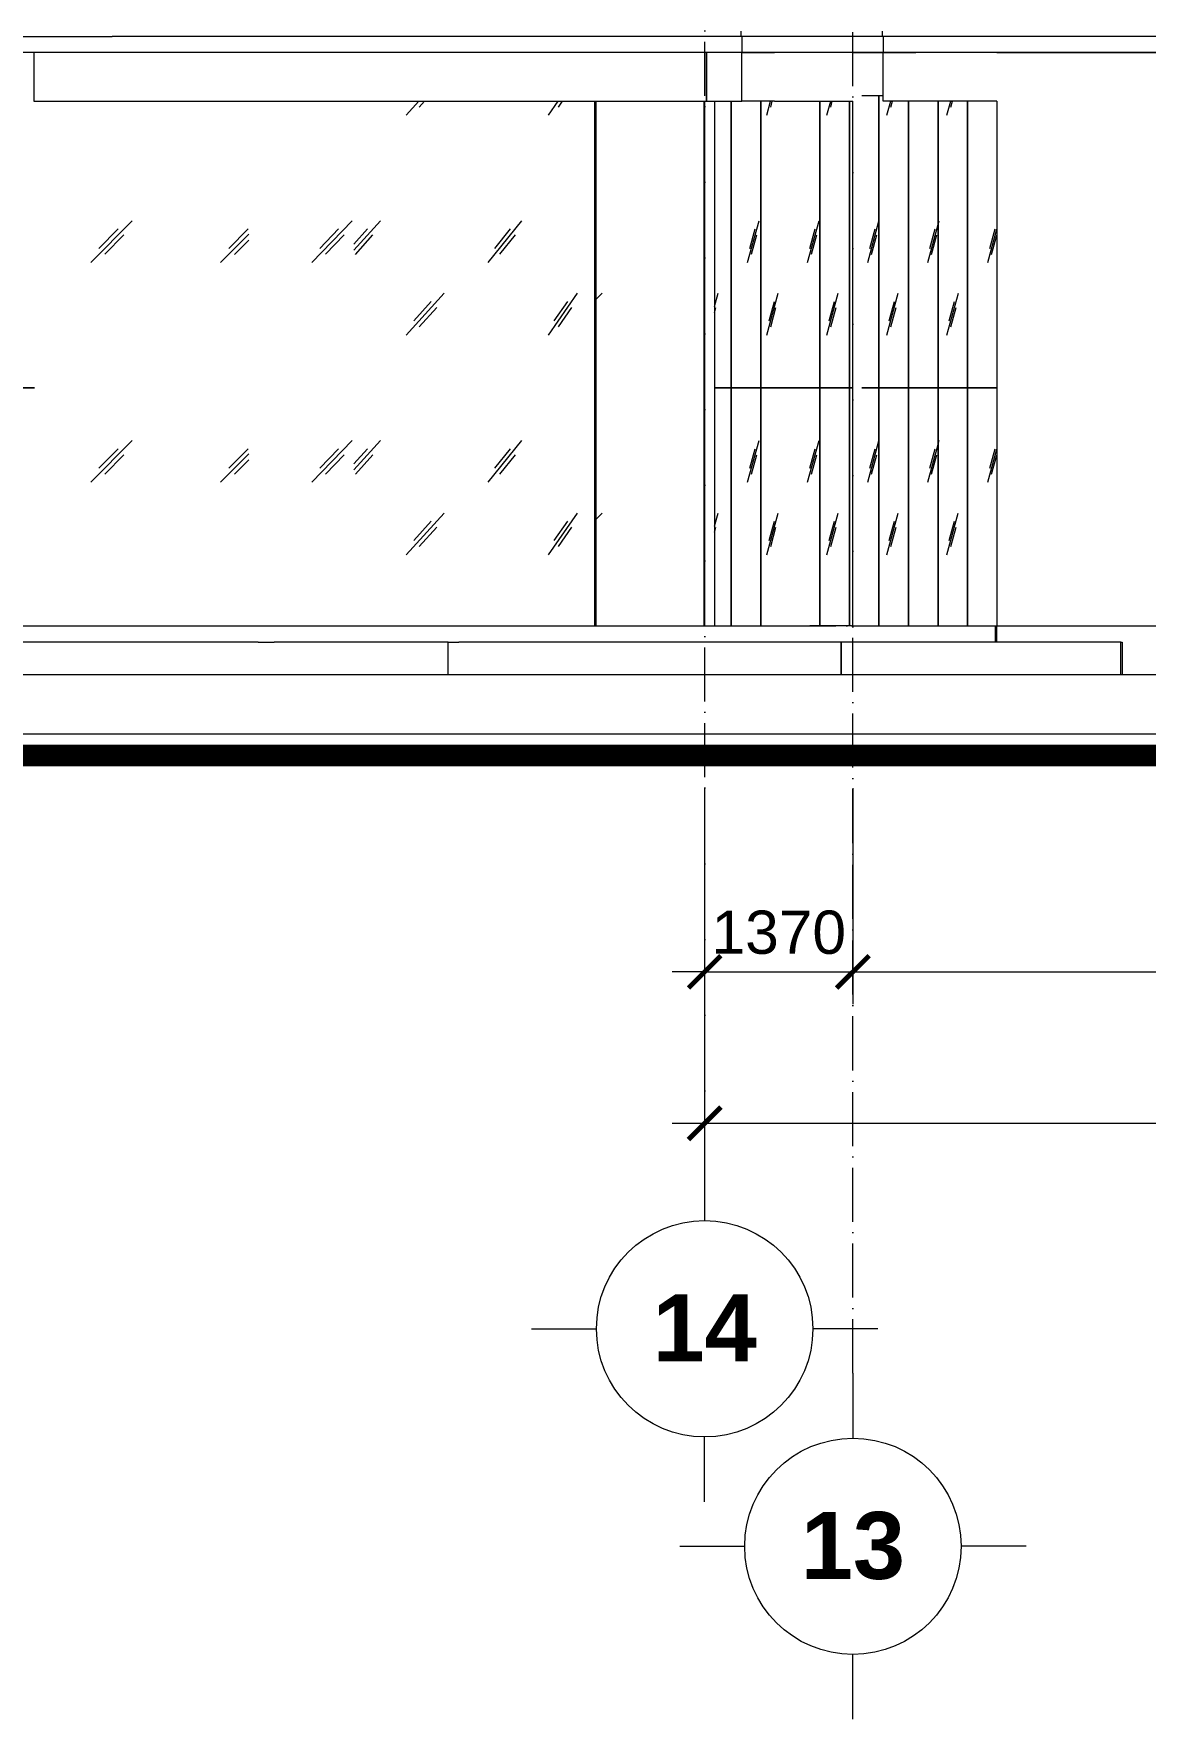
# Model space of a CAD drawing. Header units: millimetres. Extents: x -99196 to 12099, y -10111 to 93550.
# Drawn here: x -47201 to -36929, y -10111 to 5475 of the extents above; entities that cross this region are included whole.
import ezdxf
from ezdxf.xclip import XClip

# ---------------------------------------------------------------- set-up
doc = ezdxf.new("R2010")
doc.units = ezdxf.units.MM
doc.header["$XCLIPFRAME"] = 0
doc.linetypes.add('Grid Line', pattern=[14, 10, -2, 0, -2])
for name, color, linetype, lineweight in [('DIM', 1, 'Continuous', 5), ('KH', 6, 'Continuous', 5), ('KINH', 152, 'Continuous', 5), ('NET CAT', 3, 'Continuous', 5), ('NET CATConcrete', 3, 'Continuous', 5), ('NET-THAY', 2, 'Continuous', 15), ('TRUC', 225, 'Continuous', 5)]:
    doc.layers.add(name, color=color, linetype=linetype, lineweight=lineweight)
doc.styles.add('Arial_B', font='arialbd_1.ttf', dxfattribs={"height": 619.047619})
doc.styles.add('TA1', font='arial_1.ttf')
doc.dimstyles.new('D_200_KTx2', dxfattribs={"dimtxt": 400, "dimasz": 300, "dimexe": 300, "dimexo": 300, "dimgap": 160, "dimtad": 1, "dimdec": 0, "dimzin": 9, "dimtxsty": 'TA1', "dimblk": 'ARCHTICK', "dimcen": 1, "dimdle": 300, "dimclrd": 256, "dimclre": 256, "dimclrt": 7, "dimadec": 0, "dimazin": 0, "dimtfac": 1, "dimtdec": 0, "dimtix": 1, "dimtmove": 1, "dimatfit": 3, "dimldrblk": 'ARCHTICK', "dimfxl": 0, "dimtolj": 1, "dimtzin": 0, "dimlwd": -1, "dimlwe": -1, "dimarcsym": 0})
pattern_1 = [(74.729, (-31138.4, 1401.56), (0.01, 2032), [185.88, -1920.49]), (74.729, (-31153.45, 1456.73), (0.01, 2032), [185.88, -1920.49]), (74.729, (-31174.16, 1325.7), (0.01, 2032), [400.36, -1706.01]), (74.729, (-31515.63, 2763), (0.01, 2032), [185.88, -1920.49]), (74.729, (-31530.7, 2818.17), (0.01, 2032), [185.88, -1920.49]), (74.729, (-31551.4, 2687.13), (0.01, 2032), [400.36, -1706.01])]
pattern_2 = [(45.946, (-46316.9, 1401.6), (-0.009, 2032), [249.5, -2577.9]), (45.946, (-46370.3, 1456.7), (-0.009, 2032), [249.5, -2577.9]), (45.946, (-46443.7, 1325.7), (-0.009, 2032), [537.4, -2290]), (45.946, (-47653.8, 2763), (-0.009, 2032), [249.5, -2577.9]), (45.946, (-47707.2, 2818.2), (-0.009, 2032), [249.5, -2577.9]), (45.946, (-47780.6, 2687.1), (-0.009, 2032), [537.4, -2290])]

# ---------------------------------------------------------------- blocks, each defined once
blk = doc.blocks.new('System Panel - Glazed-V5-MẶT ĐỨNG 14-1')
at = {"layer": 'KINH'}
h = blk.add_hatch(dxfattribs=at)
h.set_pattern_fill('FP_2', color=256, style=0, pattern_type=2)
h.set_pattern_definition(pattern_1)
h.paths.add_polyline_path([(-38481, 0), (-38301, 0), (-38301, 2200), (-38571, 2200), (-38571, 0)], flags=0)
at = {"layer": 'KINH', "color": 250}
for p, q in [((-38301, 2200), (-38571, 2200)), ((-38571, 2200), (-38571, 0))]:
    blk.add_line(p, q, dxfattribs=at)
blk = doc.blocks.new('System Panel - Glazed-V6-MẶT ĐỨNG 14-1')
at = {"layer": 'KINH'}
h = blk.add_hatch(dxfattribs=at)
h.set_pattern_fill('FP_3', color=256, style=0, pattern_type=2)
h.set_pattern_definition(pattern_2)
h.paths.add_polyline_path([(-47852, 0), (-47195, 0), (-47195, 2200), (-48162, 2200), (-48162, 0)], flags=0)
at = {"layer": 'KINH', "color": 250}
for p, q in [((-47195, 2200), (-48162, 2200)), ((-48162, 2200), (-48162, 0))]:
    blk.add_line(p, q, dxfattribs=at)
blk = doc.blocks.new('System Panel - Glazed-V7-MẶT ĐỨNG 14-1')
at = {"layer": 'KINH'}
h = blk.add_hatch(dxfattribs=at)
h.set_pattern_fill('FP_2', color=256, style=0, pattern_type=2)
h.set_pattern_definition(pattern_1)
h.paths.add_polyline_path([(-38764, 0), (-38571, 0), (-38571, 2200), (-38844, 2200), (-38844, 0)], flags=0)
at = {"layer": 'KINH', "color": 250}
for p, q in [((-38571, 2200), (-38844, 2200)), ((-38844, 2200), (-38844, 0)), ((-38571, 0), (-38571, 2200))]:
    blk.add_line(p, q, dxfattribs=at)
blk = doc.blocks.new('System Panel - Glazed-V8-MẶT ĐỨNG 14-1')
at = {"layer": 'KINH'}
h = blk.add_hatch(dxfattribs=at)
h.set_pattern_fill('FP_2', color=256, style=0, pattern_type=2)
h.set_pattern_definition(pattern_1)
h.paths.add_polyline_path([(-39117, 0), (-38844, 0), (-38844, 2200), (-39117, 2200), (-39117, 1110)], flags=0)
at = {"layer": 'KINH', "color": 250}
for p, q in [((-38844, 2200), (-39117, 2200)), ((-39117, 2200), (-39117, 0)), ((-38844, 0), (-38844, 2200))]:
    blk.add_line(p, q, dxfattribs=at)
blk = doc.blocks.new('System Panel - Glazed-V9-MẶT ĐỨNG 14-1')
at = {"layer": 'KINH'}
h = blk.add_hatch(dxfattribs=at)
h.set_pattern_fill('FP_2', color=256, style=0, pattern_type=2)
h.set_pattern_definition(pattern_1)
h.paths.add_polyline_path([(-39143, 0), (-39117, 0), (-39117, 2200), (-39390, 2200), (-39390, 0), (-39249, 0)], flags=0)
at = {"layer": 'KINH', "color": 250}
for p, q in [((-39117, 2200), (-39390, 2200)), ((-39390, 2200), (-39390, 0)), ((-39117, 0), (-39117, 2200))]:
    blk.add_line(p, q, dxfattribs=at)
blk = doc.blocks.new('System Panel - Glazed-V10-MẶT ĐỨNG 14-1')
at = {"layer": 'KINH'}
h = blk.add_hatch(dxfattribs=at)
h.set_pattern_fill('FP_2', color=256, style=0, pattern_type=2)
h.set_pattern_definition(pattern_1)
h.paths.add_polyline_path([(-39390, 0), (-39390, 2200), (-39548, 2200), (-39548, 0), (-39427, 0)], flags=0)
h.paths.add_polyline_path([(-39663, 0), (-39631, 0), (-39631, 2200), (-39663, 2200), (-39663, 256)], flags=0)
at = {"layer": 'KINH', "color": 250}
for p, q in [((-39631, 2200), (-39663, 2200)), ((-39663, 2200), (-39663, 0)), ((-39390, 2200), (-39548, 2200)), ((-39390, 0), (-39390, 2200))]:
    blk.add_line(p, q, dxfattribs=at)
blk = doc.blocks.new('System Panel - Glazed-V11-MẶT ĐỨNG 14-1')
at = {"layer": 'KINH'}
h = blk.add_hatch(dxfattribs=at)
h.set_pattern_fill('FP_2', color=256, style=0, pattern_type=2)
h.set_pattern_definition(pattern_1)
h.paths.add_polyline_path([(-39936, 0), (-39663, 0), (-39663, 2200), (-39936, 2200), (-39936, 256)], flags=0)
at = {"layer": 'KINH', "color": 250}
for p, q in [((-39663, 2200), (-39936, 2200)), ((-39936, 2200), (-39936, 0)), ((-39663, 0), (-39663, 2200))]:
    blk.add_line(p, q, dxfattribs=at)
blk = doc.blocks.new('System Panel - Glazed-535791-MẶT ĐỨNG 14-1')
at = {"layer": 'KINH'}
h = blk.add_hatch(dxfattribs=at)
h.set_pattern_fill('FP_2', color=256, style=0, pattern_type=2)
h.set_pattern_definition(pattern_1)
h.paths.add_polyline_path([(-40292, 0), (-39936, 0), (-39936, 2200), (-40482, 2200), (-40482, 0), (-40388, 0)], flags=0)
at = {"layer": 'KINH', "color": 250}
for p, q in [((-40246, 2200), (-40482, 2200)), ((-40482, 2200), (-40482, 0)), ((-39936, 2200), (-40246, 2200)), ((-39936, 0), (-39936, 2200))]:
    blk.add_line(p, q, dxfattribs=at)
blk = doc.blocks.new('System Panel - Glazed-V56-MẶT ĐỨNG 14-1')
at = {"layer": 'KINH'}
h = blk.add_hatch(dxfattribs=at)
h.set_pattern_fill('FP_3', color=256, style=0, pattern_type=2)
h.set_pattern_definition(pattern_2)
h.paths.add_polyline_path([(-48162, 2200), (-47195, 2200), (-47195, 4850), (-48162, 4850), (-48162, 4526)], flags=0)
at = {"layer": 'KINH', "color": 250}
for p, q in [((-48162, 4850), (-48162, 2200)), ((-48162, 2200), (-47195, 2200))]:
    blk.add_line(p, q, dxfattribs=at)
blk = doc.blocks.new('System Panel - Glazed-V73-MẶT ĐỨNG 14-1')
at = {"layer": 'KINH'}
h = blk.add_hatch(dxfattribs=at)
h.set_pattern_fill('FP_2', color=256, style=0, pattern_type=2)
h.set_pattern_definition(pattern_1)
h.paths.add_polyline_path([(-38301, 2200), (-38301, 4850), (-38571, 4850), (-38571, 2200)], flags=0)
at = {"layer": 'KINH', "color": 250}
for p, q in [((-38571, 4850), (-38571, 2200)), ((-38571, 2200), (-38301, 2200))]:
    blk.add_line(p, q, dxfattribs=at)
blk = doc.blocks.new('System Panel - Glazed-V74-MẶT ĐỨNG 14-1')
at = {"layer": 'KINH'}
h = blk.add_hatch(dxfattribs=at)
h.set_pattern_fill('FP_2', color=256, style=0, pattern_type=2)
h.set_pattern_definition(pattern_1)
h.paths.add_polyline_path([(-38571, 2200), (-38571, 4850), (-38844, 4850), (-38844, 2200)], flags=0)
at = {"layer": 'KINH', "color": 250}
for p, q in [((-38844, 4850), (-38844, 2200)), ((-38571, 2200), (-38571, 4850)), ((-38844, 2200), (-38571, 2200))]:
    blk.add_line(p, q, dxfattribs=at)
blk = doc.blocks.new('System Panel - Glazed-V75-MẶT ĐỨNG 14-1')
at = {"layer": 'KINH'}
h = blk.add_hatch(dxfattribs=at)
h.set_pattern_fill('FP_2', color=256, style=0, pattern_type=2)
h.set_pattern_definition(pattern_1)
h.paths.add_polyline_path([(-38844, 2200), (-38844, 4850), (-39117, 4850), (-39117, 2200)], flags=0)
at = {"layer": 'KINH', "color": 250}
for p, q in [((-39117, 4850), (-39117, 2200)), ((-38844, 2200), (-38844, 4850)), ((-39117, 2200), (-38844, 2200))]:
    blk.add_line(p, q, dxfattribs=at)
blk = doc.blocks.new('System Panel - Glazed-V76-MẶT ĐỨNG 14-1')
at = {"layer": 'KINH'}
h = blk.add_hatch(dxfattribs=at)
h.set_pattern_fill('FP_2', color=256, style=0, pattern_type=2)
h.set_pattern_definition(pattern_1)
h.paths.add_polyline_path([(-39390, 2200), (-39117, 2200), (-39117, 4850), (-39351, 4850), (-39351, 4900), (-39390, 4900), (-39390, 4526)], flags=0)
at = {"layer": 'KINH', "color": 250}
for p, q in [((-39351, 4900), (-39390, 4900)), ((-39390, 4900), (-39390, 2200)), ((-39117, 2200), (-39117, 4850)), ((-39390, 2200), (-39117, 2200))]:
    blk.add_line(p, q, dxfattribs=at)
blk = doc.blocks.new('System Panel - Glazed-V77-MẶT ĐỨNG 14-1')
at = {"layer": 'KINH'}
h = blk.add_hatch(dxfattribs=at)
h.set_pattern_fill('FP_2', color=256, style=0, pattern_type=2)
h.set_pattern_definition(pattern_1)
h.paths.add_polyline_path([(-39631, 2200), (-39631, 4850), (-39663, 4850), (-39663, 2200)], flags=0)
h.paths.add_polyline_path([(-39390, 2200), (-39390, 4900), (-39548, 4900), (-39548, 2200)], flags=0)
at = {"layer": 'KINH', "color": 250}
for p, q in [((-39663, 4850), (-39663, 2200)), ((-39390, 4900), (-39548, 4900)), ((-39390, 2200), (-39390, 4900)), ((-39663, 2200), (-39631, 2200)), ((-39548, 2200), (-39390, 2200))]:
    blk.add_line(p, q, dxfattribs=at)
blk = doc.blocks.new('System Panel - Glazed-V78-MẶT ĐỨNG 14-1')
at = {"layer": 'KINH'}
h = blk.add_hatch(dxfattribs=at)
h.set_pattern_fill('FP_2', color=256, style=0, pattern_type=2)
h.set_pattern_definition(pattern_1)
h.paths.add_polyline_path([(-39663, 2200), (-39663, 4850), (-39936, 4850), (-39936, 2200)], flags=0)
at = {"layer": 'KINH', "color": 250}
for p, q in [((-39936, 4850), (-39936, 2200)), ((-39663, 2200), (-39663, 4850)), ((-39936, 2200), (-39663, 2200))]:
    blk.add_line(p, q, dxfattribs=at)
blk = doc.blocks.new('System Panel - Glazed-535792-MẶT ĐỨNG 14-1')
at = {"layer": 'KINH'}
h = blk.add_hatch(dxfattribs=at)
h.set_pattern_fill('FP_2', color=256, style=0, pattern_type=2)
h.set_pattern_definition(pattern_1)
h.paths.add_polyline_path([(-40458, 2200), (-39936, 2200), (-39936, 4850), (-40482, 4850), (-40482, 2200)], flags=0)
at = {"layer": 'KINH', "color": 250}
for p, q in [((-40482, 4850), (-40482, 2200)), ((-39936, 2200), (-39936, 4850)), ((-40482, 2200), (-40246, 2200)), ((-40246, 2200), (-39936, 2200))]:
    blk.add_line(p, q, dxfattribs=at)
blk = doc.blocks.new('System Panel - Glazed-V146-MẶT ĐỨNG 14-1')
at = {"layer": 'KINH'}
h = blk.add_hatch(dxfattribs=at)
h.set_pattern_fill('FP_2', color=256, style=0, pattern_type=2)
h.set_pattern_definition(pattern_1)
h.paths.add_polyline_path([(-40755, 0), (-40482, 0), (-40482, 2200), (-40755, 2200), (-40755, 1110)], flags=0)
at = {"layer": 'KINH', "color": 250}
for p, q in [((-40482, 2200), (-40755, 2200)), ((-40755, 2200), (-40755, 0)), ((-40482, 0), (-40482, 2200))]:
    blk.add_line(p, q, dxfattribs=at)
blk = doc.blocks.new('System Panel - Glazed-V147-MẶT ĐỨNG 14-1')
at = {"layer": 'KINH'}
h = blk.add_hatch(dxfattribs=at)
h.set_pattern_fill('FP_2', color=256, style=0, pattern_type=2)
h.set_pattern_definition(pattern_1)
h.paths.add_polyline_path([(-40482, 2200), (-40482, 4850), (-40755, 4850), (-40755, 2200)], flags=0)
at = {"layer": 'KINH', "color": 250}
for p, q in [((-40755, 4850), (-40755, 2200)), ((-40482, 2200), (-40482, 4850)), ((-40755, 2200), (-40482, 2200))]:
    blk.add_line(p, q, dxfattribs=at)
blk = doc.blocks.new('System Panel - Glazed-535793-MẶT ĐỨNG 14-1')
at = {"layer": 'KINH'}
h = blk.add_hatch(dxfattribs=at)
h.set_pattern_fill('FP_2', color=256, style=0, pattern_type=2)
h.set_pattern_definition(pattern_1)
h.paths.add_polyline_path([(-40755, 0), (-40755, 2200), (-40909, 2200), (-40909, 0), (-40885, 0)], flags=0)
at = {"layer": 'KINH', "color": 250}
for p, q in [((-40755, 2200), (-40909, 2200)), ((-40909, 2200), (-40909, 0)), ((-40755, 0), (-40755, 2200))]:
    blk.add_line(p, q, dxfattribs=at)
blk = doc.blocks.new('System Panel - Glazed-535794-MẶT ĐỨNG 14-1')
at = {"layer": 'KINH'}
h = blk.add_hatch(dxfattribs=at)
h.set_pattern_fill('FP_2', color=256, style=0, pattern_type=2)
h.set_pattern_definition(pattern_1)
h.paths.add_polyline_path([(-40909, 2200), (-40755, 2200), (-40755, 4850), (-40909, 4850), (-40909, 4526)], flags=0)
at = {"layer": 'KINH', "color": 250}
for p, q in [((-40909, 4850), (-40909, 2200)), ((-40755, 2200), (-40755, 4850)), ((-40909, 2200), (-40755, 2200))]:
    blk.add_line(p, q, dxfattribs=at)
blk = doc.blocks.new('System Panel - Glazed-V179-MẶT ĐỨNG 14-1')
at = {"layer": 'KINH'}
h = blk.add_hatch(dxfattribs=at)
h.set_pattern_fill('FP_1', color=256, style=0, pattern_type=2)
h.set_pattern_definition([(45, (-36758.4, 1401.6), (0, 2032), [253.6, -2620.1]), (45, (-36813.6, 1456.7), (0, 2032), [253.6, -2620.1]), (45, (-36889.5, 1325.7), (0, 2032), [546.2, -2327.5]), (45, (-38140.2, 2763), (0, 2032), [253.6, -2620.1]), (45, (-38195.4, 2818.2), (0, 2032), [253.6, -2620.1]), (45, (-38271.2, 2687.1), (0, 2032), [546.2, -2327.5])])
h.paths.add_polyline_path([(-41553, 0), (-41006, 0), (-41006, 4850), (-42006, 4850), (-42006, 0), (-41745, 0)], flags=0)
at = {"layer": 'KINH', "color": 250}
for p, q in [((-42006, 4850), (-42006, 0)), ((-41006, 0), (-41006, 4850))]:
    blk.add_line(p, q, dxfattribs=at)
blk = doc.blocks.new('System Panel - Glazed-V307-MẶT ĐỨNG 14-1')
at = {"layer": 'KINH'}
h = blk.add_hatch(dxfattribs=at)
h.set_pattern_fill('FP_32', color=256, style=0, pattern_type=2)
h.set_pattern_definition([(45.34, (-42529.8, 1401.6), (0.01, 2032), [252.1, -2604.6]), (45.34, (-42584.3, 1456.7), (0.01, 2032), [252.1, -2604.6]), (45.34, (-42659.2, 1325.7), (0.01, 2032), [542.98, -2313.74]), (45.34, (-43895.1, 2763), (0.01, 2032), [252.1, -2604.6]), (45.34, (-43949.7, 2818.2), (0.01, 2032), [252.1, -2604.6]), (45.34, (-44024.6, 2687.1), (0.01, 2032), [543, -2313.74])])
h.paths.add_polyline_path([(-46442, 0), (-46209, 0), (-46209, 4850), (-47195, 4850), (-47195, 0), (-46676, 0)], flags=0)
blk = doc.blocks.new('System Panel - Glazed-V308-MẶT ĐỨNG 14-1')
at = {"layer": 'KINH'}
h = blk.add_hatch(dxfattribs=at)
h.set_pattern_fill('FP_33', color=256, style=0, pattern_type=2)
h.set_pattern_definition([(45.027, (-35195.2, 1401.6), (-0.02, 2032), [253.48, -2618.87]), (45.027, (-35250.4, 1456.7), (-0.02, 2032), [253.48, -2618.87]), (45.027, (-35326.2, 1325.7), (-0.02, 2032), [545.95, -2326.4]), (45.027, (-36575.7, 2763), (-0.02, 2032), [253.48, -2618.87]), (45.027, (-36630.9, 2818.2), (-0.02, 2032), [253.48, -2618.87]), (45.027, (-36706.6, 2687.1), (-0.02, 2032), [545.95, -2326.4])])
h.paths.add_polyline_path([(-45399, 0), (-45213, 0), (-45213, 4850), (-46209, 4850), (-46209, 0), (-45453, 0)], flags=0)
blk = doc.blocks.new('System Panel - Glazed-V309-MẶT ĐỨNG 14-1')
at = {"layer": 'KINH'}
h = blk.add_hatch(dxfattribs=at)
h.set_pattern_fill('FP_34', color=256, style=0, pattern_type=2)
h.set_pattern_definition([(45.834, (-28717.1, 1401.6), (0.01, 2032), [249.98, -2582.75]), (45.834, (-28770.7, 1456.7), (0.01, 2032), [249.98, -2582.75]), (45.834, (-28844.4, 1325.7), (0.01, 2032), [538.42, -2294.32]), (45.834, (-30059.2, 2763), (0.01, 2032), [249.98, -2582.75]), (45.834, (-30112.8, 2818.2), (0.01, 2032), [249.98, -2582.75]), (45.834, (-30186.5, 2687.1), (0.01, 2032), [538.42, -2294.32])])
h.paths.add_polyline_path([(-44247, 0), (-44244, 0), (-44244, 4850), (-45213, 4850), (-45213, 0), (-44381, 0)], flags=0)
blk = doc.blocks.new('System Panel - Glazed-V310-MẶT ĐỨNG 14-1')
at = {"layer": 'KINH'}
h = blk.add_hatch(dxfattribs=at)
h.set_pattern_fill('FP_35', color=256, style=0, pattern_type=2)
h.set_pattern_definition([(47.827, (-23981.9, 1401.6), (-0.002, 2032), [241.96, -2499.84]), (47.827, (-24031.9, 1456.7), (-0.002, 2032), [241.96, -2499.84]), (47.827, (-24100.6, 1325.7), (-0.002, 2032), [521.13, -2220.66]), (47.827, (-25233.6, 2763), (-0.002, 2032), [241.96, -2499.84]), (47.827, (-25283.6, 2818.2), (-0.002, 2032), [241.96, -2499.84]), (47.827, (-25352.3, 2687.1), (-0.002, 2032), [521.13, -2220.66])])
h.paths.add_polyline_path([(-43354, 0), (-43340, 0), (-43340, 4850), (-44244, 4850), (-44244, 0), (-43422, 0)], flags=0)
blk = doc.blocks.new('System Panel - Glazed-V311-MẶT ĐỨNG 14-1')
at = {"layer": 'KINH'}
h = blk.add_hatch(dxfattribs=at)
h.set_pattern_fill('FP_36', color=256, style=0, pattern_type=2)
h.set_pattern_definition([(51.152, (-21621, 1401.6), (0.009, 2032), [230.24, -2378.85]), (51.152, (-21665.4, 1456.7), (0.009, 2032), [230.24, -2378.85]), (51.152, (-21726.5, 1325.7), (0.009, 2032), [495.91, -2113.18]), (51.152, (-22733.9, 2763), (0.009, 2032), [230.24, -2378.85]), (51.152, (-22778.3, 2818.2), (0.009, 2032), [230.24, -2378.85]), (51.152, (-22839.4, 2687.1), (0.009, 2032), [495.91, -2113.18])])
h.paths.add_polyline_path([(-42943, 0), (-42537, 0), (-42537, 4850), (-43340, 4850), (-43340, 0), (-43078, 0)], flags=0)
blk = doc.blocks.new('System Panel - Glazed-617675-MẶT ĐỨNG 14-1')
at = {"layer": 'KINH'}
h = blk.add_hatch(dxfattribs=at)
h.set_pattern_fill('FP_37', color=256, style=0, pattern_type=2)
h.set_pattern_definition([(55.341, (-21730.5, 1401.6), (-0.006, 2032), [218, -2252.36]), (55.341, (-21768.6, 1456.7), (-0.006, 2032), [218, -2252.36]), (55.341, (-21821.1, 1325.7), (-0.006, 2032), [469.54, -2000.82]), (55.341, (-22685.8, 2763), (-0.006, 2032), [218, -2252.36]), (55.341, (-22723.9, 2818.2), (-0.006, 2032), [218, -2252.36]), (55.341, (-22776.4, 2687.1), (-0.006, 2032), [469.54, -2000.82])])
h.paths.add_polyline_path([(-42537, 0), (-42015, 0), (-42015, 4850), (-42537, 4850), (-42537, 256)], flags=0)
at = {"layer": 'KINH', "color": 250}
blk.add_line((-42015, 0), (-42015, 4850), dxfattribs=at)
blk = doc.blocks.new('ALC1807-ASCENT PLAZA-TANG 1_2_rvt-1-MẶT ĐỨNG 14-1')
at = {"layer": 'NET-THAY', "color": 10, "lineweight": 9}
for p, q in [((-40668, 5500), (-40668, 5450)), ((-39360, 5500), (-39360, 5450)), ((-40995, 5450), (-46477, 5450)), ((-40668, 5450), (-40995, 5450)), ((-39360, 5450), (-40668, 5450)), ((-1335, 5450), (-39360, 5450)), ((-74368, -450), (20508, -450))]:
    blk.add_line(p, q, dxfattribs=at)
at = {"layer": 'NET-THAY', "color": 7}
for p, q in [((-47852, 0), (-40029, 0)), ((-39643, 0), (-40029, 0)), ((-39643, 0), (-38315, 0)), ((-38315, 0), (-38308, 0)), ((-38315, 0), (-38315, -150)), ((-38308, 0), (-38302, 0)), ((-38302, -150), (-38302, 0)), ((-38302, 0), (-36153, 0)), ((-45128, -150), (-61611, -150)), ((-45128, -150), (-44995, -150)), ((-44997, -150), (-44978, -150)), ((-43372, -150), (-44978, -150)), ((-43372, -450), (-43372, -150)), ((-43372, -150), (-43272, -150)), ((-39740, -150), (-43272, -150)), ((-39740, -450), (-39740, -150)), ((-37156, -150), (-39740, -150)), ((-39740, -150), (-39740, -450)), ((-37156, -150), (-37142, -150)), ((-37156, -450), (-37156, -150)), ((-37156, -450), (-37156, -150)), ((-37142, -150), (-37142, -450))]:
    blk.add_line(p, q, dxfattribs=at)
at = {"color": 10, "lineweight": 9}
for name in ['System Panel - Glazed-V56-MẶT ĐỨNG 14-1', 'System Panel - Glazed-V307-MẶT ĐỨNG 14-1', 'System Panel - Glazed-V308-MẶT ĐỨNG 14-1', 'System Panel - Glazed-V309-MẶT ĐỨNG 14-1', 'System Panel - Glazed-V310-MẶT ĐỨNG 14-1', 'System Panel - Glazed-V311-MẶT ĐỨNG 14-1', 'System Panel - Glazed-617675-MẶT ĐỨNG 14-1', 'System Panel - Glazed-V179-MẶT ĐỨNG 14-1', 'System Panel - Glazed-535794-MẶT ĐỨNG 14-1', 'System Panel - Glazed-V147-MẶT ĐỨNG 14-1', 'System Panel - Glazed-535792-MẶT ĐỨNG 14-1', 'System Panel - Glazed-V78-MẶT ĐỨNG 14-1', 'System Panel - Glazed-V77-MẶT ĐỨNG 14-1', 'System Panel - Glazed-V76-MẶT ĐỨNG 14-1', 'System Panel - Glazed-V75-MẶT ĐỨNG 14-1', 'System Panel - Glazed-V74-MẶT ĐỨNG 14-1', 'System Panel - Glazed-V73-MẶT ĐỨNG 14-1', 'System Panel - Glazed-V6-MẶT ĐỨNG 14-1', 'System Panel - Glazed-535793-MẶT ĐỨNG 14-1', 'System Panel - Glazed-V146-MẶT ĐỨNG 14-1', 'System Panel - Glazed-535791-MẶT ĐỨNG 14-1', 'System Panel - Glazed-V11-MẶT ĐỨNG 14-1', 'System Panel - Glazed-V10-MẶT ĐỨNG 14-1', 'System Panel - Glazed-V9-MẶT ĐỨNG 14-1', 'System Panel - Glazed-V8-MẶT ĐỨNG 14-1', 'System Panel - Glazed-V7-MẶT ĐỨNG 14-1', 'System Panel - Glazed-V5-MẶT ĐỨNG 14-1']:
    blk.add_blockref(name, (0, 0), dxfattribs=at)
blk = doc.blocks.new('Grid - FamilyAL-KH TRUC-1020318-MẶT ĐỨNG 14-1')
at = {"layer": 'KH'}
for p, q in [((6349, -9633), (6349, -10233)), ((4749, -11233), (5349, -11233)), ((7949, -11233), (7349, -11233)), ((6349, -12833), (6349, -12233))]:
    blk.add_line(p, q, dxfattribs=at)
blk.add_circle((6349, -11233), 1000, dxfattribs=at)
blk = doc.blocks.new('_ARCHTICK')
at = {"color": 0, "linetype": 'ByBlock', "const_width": 0.15}
blk.add_lwpolyline([(-0.5, -0.5), (0.5, 0.5)], dxfattribs=at)
blk = doc.blocks.new('DIMBLOCK29-MẶT ĐỨNG 14-1')
at = {"layer": 'Defpoints', "color": 0, "transparency": 16777216}
for p in [(-41001, -1200), (-39631, -1200), (-39631, -3200)]:
    blk.add_point(p, dxfattribs=at)
at = {"layer": 'DIM', "transparency": 16777216}
for p, q in [((-41001, -1500), (-41001, -3500)), ((-39631, -1500), (-39631, -3500)), ((-41001, -3200), (-41301, -3200)), ((-41001, -3200), (-39631, -3200)), ((-39631, -3200), (-39331, -3200))]:
    blk.add_line(p, q, dxfattribs=at)
at = {"layer": 'DIM', "transparency": 16777216, "xscale": 300, "yscale": 300, "zscale": 300}
blk.add_blockref('_ARCHTICK', (-41001, -3200), dxfattribs=at)
at = {"layer": 'DIM', "transparency": 16777216, "xscale": 300, "yscale": 300, "zscale": 300, "rotation": 180}
blk.add_blockref('_ARCHTICK', (-39631, -3200), dxfattribs=at)
at = {"layer": 'DIM', "color": 7, "transparency": 16777216, "insert": (-40316, -2836), "char_height": 400, "attachment_point": 5, "style": 'TA1'}
blk.add_mtext('\\A1;1370', dxfattribs=at)
blk = doc.blocks.new('DIMBLOCK30-MẶT ĐỨNG 14-1')
at = {"layer": 'Defpoints', "color": 0, "transparency": 16777216}
for p in [(-39631, -1200), (-32401, -1200), (-32401, -3200)]:
    blk.add_point(p, dxfattribs=at)
at = {"layer": 'DIM', "transparency": 16777216}
for p, q in [((-39631, -1500), (-39631, -3500)), ((-32401, -1500), (-32401, -3500)), ((-39931, -3200), (-32101, -3200))]:
    blk.add_line(p, q, dxfattribs=at)
at = {"layer": 'DIM', "transparency": 16777216, "xscale": 300, "yscale": 300, "zscale": 300, "rotation": 180}
blk.add_blockref('_ARCHTICK', (-39631, -3200), dxfattribs=at)
at = {"layer": 'DIM', "transparency": 16777216, "xscale": 300, "yscale": 300, "zscale": 300}
blk.add_blockref('_ARCHTICK', (-32401, -3200), dxfattribs=at)
at = {"layer": 'DIM', "color": 7, "transparency": 16777216, "insert": (-36016, -2836), "char_height": 400, "attachment_point": 5, "style": 'TA1'}
blk.add_mtext('\\A1;7230', dxfattribs=at)
blk = doc.blocks.new('DIMBLOCK45-MẶT ĐỨNG 14-1')
at = {"layer": 'Defpoints', "color": 0, "transparency": 16777216}
for p in [(-41001, -1200), (8499, -1200), (8499, -4600)]:
    blk.add_point(p, dxfattribs=at)
at = {"layer": 'DIM', "transparency": 16777216}
for p, q in [((-41001, -1500), (-41001, -4900)), ((8499, -1500), (8499, -4900)), ((-41301, -4600), (8799, -4600))]:
    blk.add_line(p, q, dxfattribs=at)
at = {"layer": 'DIM', "transparency": 16777216, "xscale": 300, "yscale": 300, "zscale": 300, "rotation": 180}
blk.add_blockref('_ARCHTICK', (-41001, -4600), dxfattribs=at)
at = {"layer": 'DIM', "transparency": 16777216, "xscale": 300, "yscale": 300, "zscale": 300}
blk.add_blockref('_ARCHTICK', (8499, -4600), dxfattribs=at)
at = {"layer": 'DIM', "color": 7, "transparency": 16777216, "insert": (-16251, -4236), "char_height": 400, "attachment_point": 5, "style": 'TA1'}
blk.add_mtext('\\A1;49500', dxfattribs=at)

msp = doc.modelspace()

# ---------------------------------------------------------------- linework, layer by layer
at = {"layer": 'NET CAT'}
for p, q in [((-39630.5, 5300), (-39350.5, 5300)), ((-38300.5, 5300), (-36800.5, 5300)), ((-41000.5, 0), (-41000.5, 4850)), ((-39630.5, 0), (-39630.5, 4850)), ((-38300.5, 4850), (-38300.5, 0))]:
    msp.add_line(p, q, dxfattribs=at)
msp.add_lwpolyline([(-99096.4, -1000), (11999.5, -1000)], dxfattribs=at)
at = {"layer": 'NET CAT', "const_width": 200}
msp.add_lwpolyline([(-99096.4, -1200), (11999.5, -1200)], dxfattribs=at)
at = {"layer": 'NET CATConcrete'}
for p, q in [((-40985.5, 5300), (-47201.3, 5300)), ((-47201.3, 5300), (-47201.3, 4850)), ((-40985.5, 4850), (-40985.5, 5300)), ((-40658.1, 5300), (-40985.5, 5300)), ((-40985.5, 5300), (-40985.5, 4850)), ((-40658.1, 4850), (-40658.1, 5300)), ((-40658.1, 5300), (-40355.2, 5300)), ((-39650.5, 5300), (-40355.2, 5300)), ((-39630.5, 5300), (-39650.5, 5300)), ((-39350.5, 4850), (-39350.5, 5300)), ((-39350.5, 5300), (-39050.5, 5300)), ((-38300.5, 5300), (-39050.5, 5300)), ((-47201.3, 4850), (-40985.5, 4850)), ((-40985.5, 4850), (-40658.1, 4850)), ((-40355.2, 4850), (-40658.1, 4850)), ((-40355.2, 4850), (-39650.5, 4850)), ((-39650.5, 4850), (-39630.5, 4850)), ((-39050.5, 4850), (-39350.5, 4850)), ((-38300.5, 4850), (-39050.5, 4850))]:
    msp.add_line(p, q, dxfattribs=at)
at = {"layer": 'NET-THAY', "lineweight": 9}
for p, q in [((-69961.3, 5450), (-46477.2, 5450)), ((-38300.5, 5300), (-69961.3, 5300)), ((-40658.1, 5450), (-40658.1, 5300)), ((-39350.5, 5450), (-39350.5, 5300)), ((-1350.5, 5300), (-38300.5, 5300))]:
    msp.add_line(p, q, dxfattribs=at)
at = {"layer": 'TRUC', "linetype": 'Grid Line', "ltscale": 50}
for p, q in [((-41000.5, -4900), (-41000.5, 91838.4)), ((-39630.5, -6911.3), (-39630.5, 91838.4)), ((-99096.4, 0), (11999.5, 0)), ((-99096.4, -1000), (11999.5, -1000))]:
    msp.add_line(p, q, dxfattribs=at)

# ---------------------------------------------------------------- block references
at = {"lineweight": 5}
ref = msp.add_blockref('ALC1807-ASCENT PLAZA-TANG 1_2_rvt-1-MẶT ĐỨNG 14-1', (0, 0), dxfattribs=at)
XClip(ref).set_block_clipping_path([(-97229.9352338679, -1200), (11999.4757495321, 93768.975705676)])
at = {"layer": 'KH'}
for p in [(-47350, 4732.7), (-45980, 2721.4)]:
    msp.add_blockref('Grid - FamilyAL-KH TRUC-1020318-MẶT ĐỨNG 14-1', p, dxfattribs=at)

# ---------------------------------------------------------------- texts
at = {"layer": 'KH', "char_height": 619.05, "width": 1116.488, "attachment_point": 2, "line_spacing_factor": 0.941778, "style": 'Arial_B'}
for s, insert in [('14', (-41000.8, -6182.5)), ('13', (-39630.8, -8193.8))]:
    msp.add_mtext(s, dxfattribs=dict(at, insert=insert))

# ---------------------------------------------------------------- dimensions: what is measured, and where the dimension line sits
at = {"layer": 'DIM'}
for base, p1, p2, picture, middle in [((-39630.5, -3200), (-41000.5, -1200), (-39630.5, -1200), 'DIMBLOCK29-MẶT ĐỨNG 14-1', (-40315.5, -2835.6)), ((8499.5, -4600), (-41000.5, -1200), (8499.5, -1200), 'DIMBLOCK45-MẶT ĐỨNG 14-1', (-16250.5, -4235.8)), ((-32400.5, -3200), (-39630.5, -1200), (-32400.5, -1200), 'DIMBLOCK30-MẶT ĐỨNG 14-1', (-36015.5, -2835.6))]:
    dim = msp.add_linear_dim(base=base, p1=p1, p2=p2, dimstyle='D_200_KTx2', dxfattribs=at)
    dim.commit()
    dim.dimension.update_dxf_attribs({"geometry": picture, "text_midpoint": middle})

doc.saveas('drawing.dxf')
